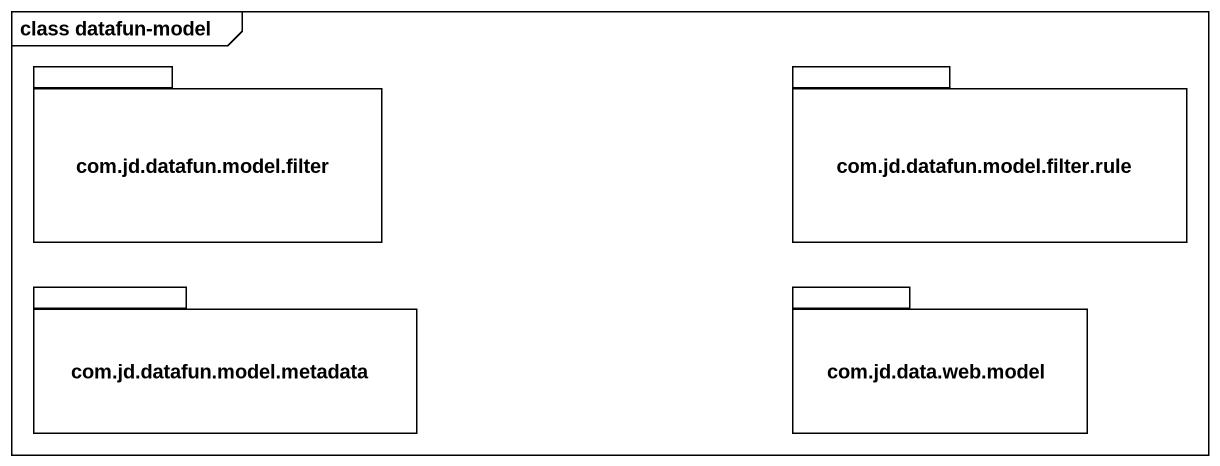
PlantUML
@startuml
mainframe class datafun-model
package "com.jd.datafun.model.filter" as com_jd_datafun_model_filter {
}
package "com.jd.datafun.model.filter.rule" as com_jd_datafun_model_filter_2 {
}
package "com.jd.datafun.model.metadata" as com_jd_datafun_model {
}
package "com.jd.data.web.model" as com_jd_data_web_model {
}
@enduml
